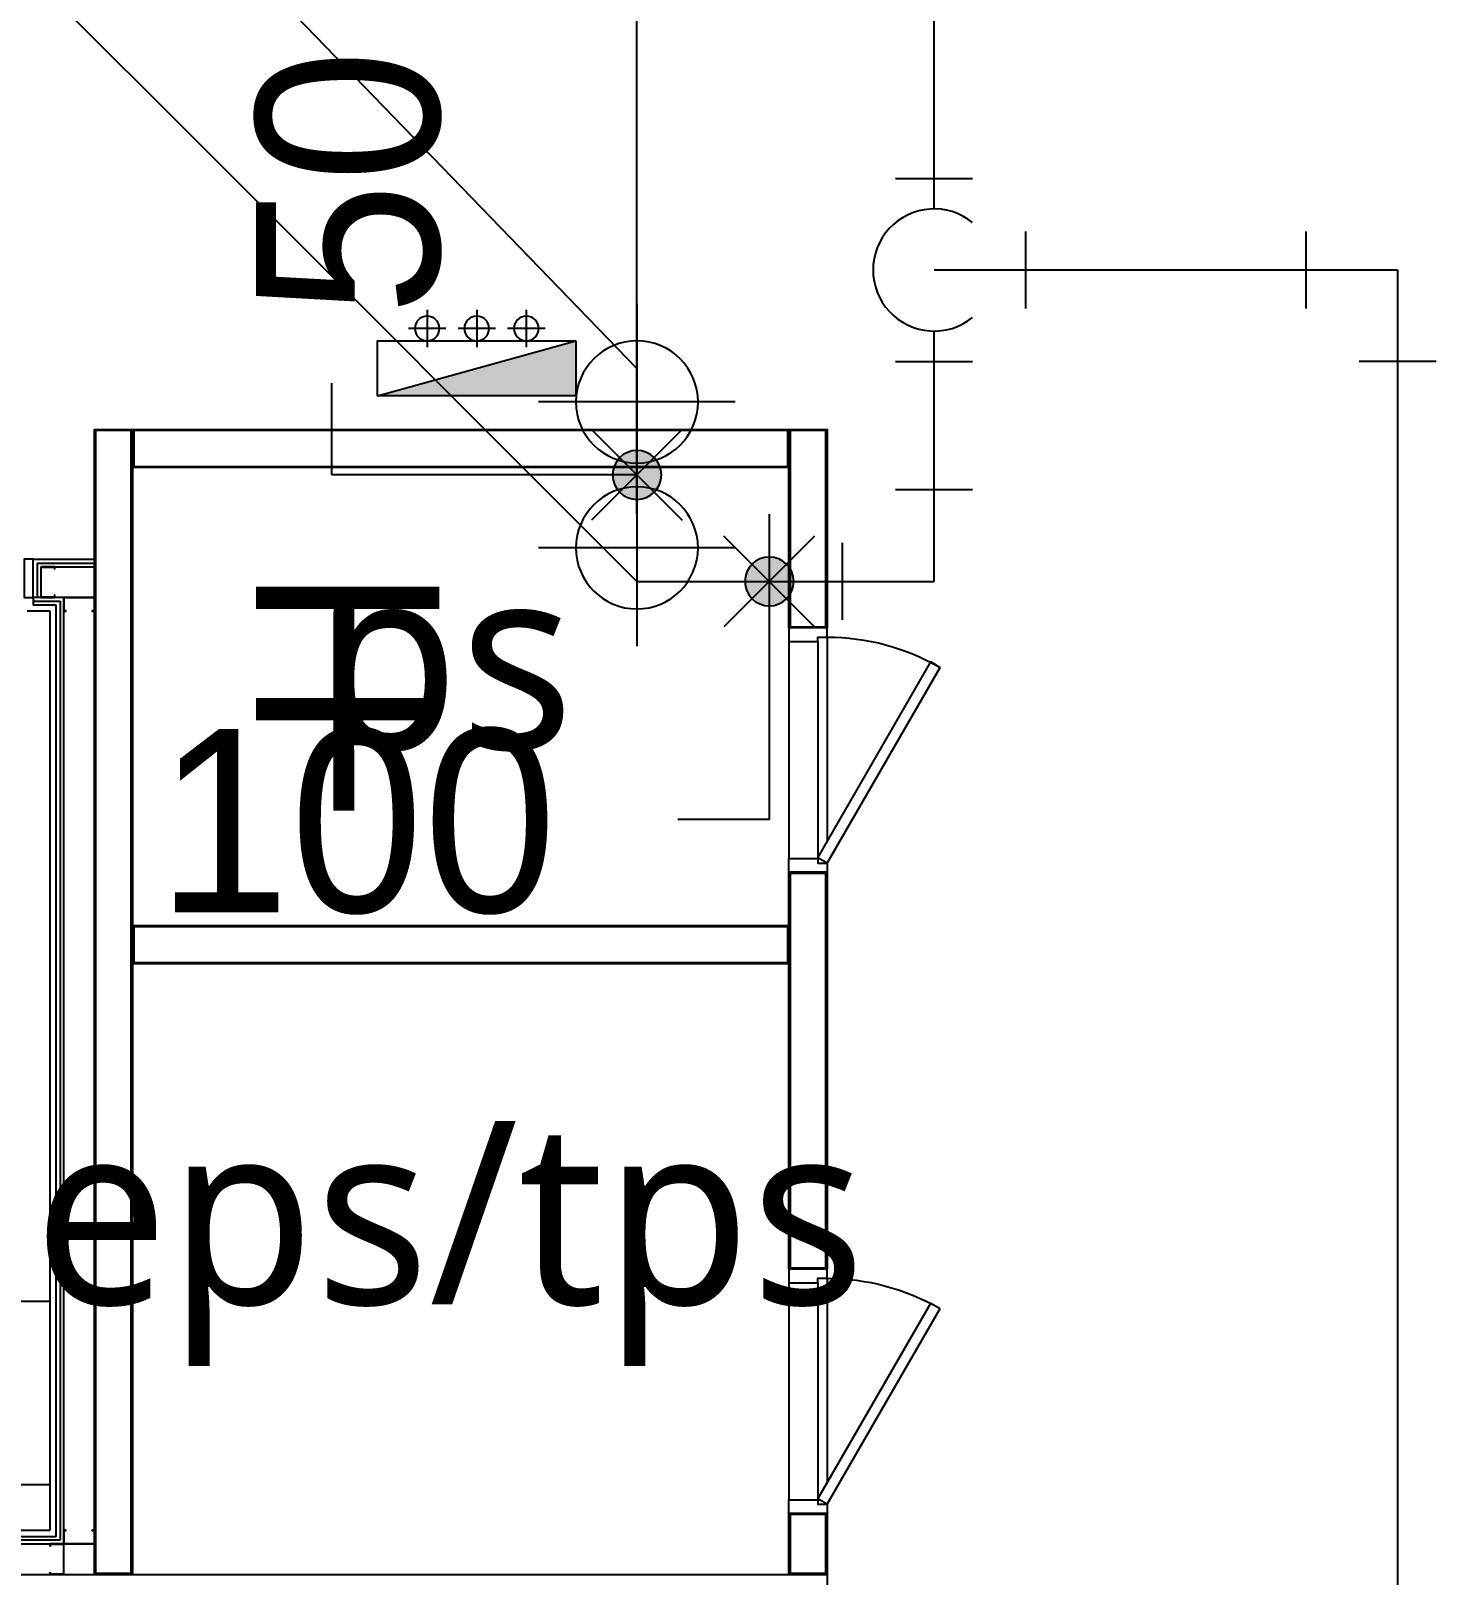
# Model space of a CAD drawing. Header units: millimetres. Extents: x 0 to 168200, y 0 to 118800.
# Drawn here: x 97417 to 102072, y 56348 to 61405 of the extents above; entities that cross this region are included whole.
import ezdxf
from ezdxf.enums import TextEntityAlignment as Align

# ---------------------------------------------------------------- set-up
doc = ezdxf.new("R2010")
doc.units = ezdxf.units.MM
doc.header["$LTSCALE"] = 200
for name, pattern in [('CEN-GAUN', [32.2, 30, -1, 0.2, -1]), ('CENTER', [50.8, 31.75, -6.35, 6.35, -6.35]), ('HID', [2.3, 1.5, -0.8])]:
    doc.linetypes.add(name, pattern=pattern)
doc.layers.get('DEFPOINTS').update_dxf_attribs({"color": 137})
for name, color, linetype in [('AX', 2, 'Continuous'), ('BACK', 8, 'Continuous'), ('CEN', 1, 'CEN-GAUN'), ('H', 2, 'Continuous'), ('PIPE', 3, 'Continuous'), ('R', 1, 'Continuous'), ('TEXT', 2, 'Continuous')]:
    doc.layers.add(name, color=color, linetype=linetype)
doc.styles.add('돋움', font='')
doc.styles.add('스타일1', font='')
doc.styles.get('돋움').set_extended_font_data('Dotum')
doc.styles.get('스타일1').set_extended_font_data('Malgun Gothic')
doc.dimstyles.new('M-200', dxfattribs={"dimscale": 200, "dimtxt": 3, "dimasz": 1, "dimexe": 1, "dimexo": 1, "dimgap": 1, "dimtad": 1, "dimdec": 0, "dimdsep": 46, "dimlunit": 6, "dimtxsty": '돋움', "dimblk": 'DOT', "dimcen": 1, "dimclrd": 256, "dimclre": 256, "dimclrt": 256, "dimazin": 0, "dimtfac": 1, "dimtdec": 0, "dimtix": 1, "dimtmove": 2, "dimatfit": 3, "dimldrblk": 'DOT', "dimfxl": 1, "dimtolj": 1, "dimtzin": 1, "dimlwd": -1, "dimlwe": -1, "dimarcsym": 0})

# ---------------------------------------------------------------- blocks, each defined once
blk = doc.blocks.new('HH')
at = {"layer": 'H'}
blk.add_hatch(color=1, dxfattribs=at).paths.add_polyline_path([(-649.6, 0), (-649.6, -180), (0, -180)])
at = {"layer": 'H', "color": 1}
for p, q in [((-487.2, 101.9), (-487.2, -20.7)), ((-324.8, 101.9), (-324.8, -20.7)), ((-162.4, 101.9), (-162.4, -20.7)), ((0, -180), (-649.6, 0)), ((-548.6, 40.6), (-425.9, 40.6)), ((-386.1, 40.6), (-263.5, 40.6)), ((-223.7, 40.6), (-101.1, 40.6))]:
    blk.add_line(p, q, dxfattribs=at)
at = {"layer": 'H'}
blk.add_lwpolyline([(-649.6, 0), (-649.6, -180), (0, -180), (0, 0)], close=True, dxfattribs=at)
at = {"layer": 'H', "color": 1}
for centre in [(-487.2, 40.6), (-324.8, 40.6), (-162.4, 40.6)]:
    blk.add_circle(centre, 40.6, dxfattribs=at)
blk = doc.blocks.new('f-004')
at = {"layer": 'PIPE', "color": 1, "linetype": 'CENTER'}
for p, q in [((0, 1.61), (0, -1.61)), ((-1.61, 0), (1.61, 0))]:
    blk.add_line(p, q, dxfattribs=at)
at = {"layer": 'PIPE', "color": 2}
blk.add_circle((0, 0), 1, dxfattribs=at)
blk = doc.blocks.new('a-019')
at = {"layer": 'TEXT'}
h = blk.add_hatch(color=1, dxfattribs=at)
edge = h.paths.add_edge_path()
edge.add_arc((0, 0), 0.4, 0, 360)
at = {"layer": 'TEXT', "color": 1}
for p, q in [((-0.742, 0.742), (0.742, -0.742)), ((0.742, 0.742), (-0.742, -0.742))]:
    blk.add_line(p, q, dxfattribs=at)
blk.add_circle((0, 0), 0.4, dxfattribs=at)
blk = doc.blocks.new('a-018')
at = {"layer": 'AX'}
for p, q in [((0.63, 1.5), (-0.63, 1.5)), ((-1.5, -0.63), (-1.5, 0.63)), ((1.5, -0.63), (1.5, 0.63))]:
    blk.add_line(p, q, dxfattribs=at)
blk.add_arc((0, 0), 1, 140.9499, 39.0501, dxfattribs=at)
blk = doc.blocks.new('_DOT')
at = {"color": 0, "linetype": 'ByBlock'}
blk.add_line((-0.5, 0), (-1, 0), dxfattribs=at)
at = {"color": 0, "linetype": 'ByBlock', "const_width": 0.5}
blk.add_lwpolyline([(-0.25, 0, 1), (0.25, 0, 1)], format="xyb", close=True, dxfattribs=at)
blk = doc.blocks.new('*D840')
at = {"layer": 'CEN', "ltscale": 3}
for p, q in [((79258.4, 81120.5), (81879.9, 78410.9)), ((99402.3, 60300), (82019, 78267.2))]:
    blk.add_line(p, q, dxfattribs=at)
at = {"layer": 'DEFPOINTS', "color": 0}
for p in [(82019, 78267.2), (99402.3, 60300)]:
    blk.add_point(p, dxfattribs=at)
at = {"layer": 'CEN', "linetype": 'ByBlock', "xscale": 200, "yscale": 200, "zscale": 200, "rotation": 314.053847875248}
blk.add_blockref('_DOT', (82019, 78267.2), dxfattribs=at)
at = {"layer": 'CEN', "insert": (80900.8, 80225.7), "char_height": 600, "attachment_point": 5, "rotation": 314.0538, "style": '돋움'}
blk.add_mtext('\\A1;R25,000', dxfattribs=at)
blk = doc.blocks.new('D-800A')
at = {"layer": 'BACK'}
for p, q in [((30, 200), (670.9, 570)), ((755, 170), (45, 170)), ((770, 200), (100, 200)), ((755, 75), (45, 75))]:
    blk.add_line(p, q, dxfattribs=at)
for points in [[(30, 200), (47.5, 169.7), (688.4, 539.7), (670.9, 570)], [(0, 75), (45, 75), (45, 75), (45, 75), (45, 170), (30, 170), (30, 200), (0, 200), (0, 75)], [(800, 75), (755, 75), (755, 75), (755, 75), (755, 170), (770, 170), (770, 200), (800, 200), (800, 75)]]:
    blk.add_lwpolyline(points, dxfattribs=at)
blk.add_arc((30, 200), 740, 0, 30, dxfattribs=at)
blk = doc.blocks.new('2f 화장실 240426')
at = {"layer": 'BACK'}
for p, q in [((-2225, -2200), (-2025, -2200)), ((-2212.5, -2212.5), (-2025, -2212.5)), ((-2212.5, -2212.5), (-2212.5, -2325)), ((-2200, -2225), (-2025, -2225)), ((-2200, -2225), (-2200, -2325)), ((-2155, -2225), (-2200, -2225)), ((-2200, -2225), (-2200, -2325)), ((-2155, -2233), (-2155, -2225)), ((-2199.2, -2324.2), (-2199.2, -2225.8)), ((-2199.2, -2225.8), (-2155.8, -2225.8)), ((-2155.8, -2225.8), (-2155.8, -2233)), ((-2155.8, -2233), (-2155, -2233)), ((-2225, -2325), (-2225, -2350)), ((-2125, -2325), (-2225, -2325)), ((-2200, -2325), (-2155, -2325)), ((-2155.8, -2324.2), (-2199.2, -2324.2)), ((-2155, -2317), (-2155.8, -2317)), ((-2155.8, -2317), (-2155.8, -2324.2)), ((-2155, -2325), (-2155, -2317)), ((-2025, -2325), (-2125, -2325)), ((-2125, -2325), (-2125, -2370)), ((-2125, -5425), (-2125, -2325)), ((-2124.2, -2369.2), (-2124.2, -2325.8)), ((-2124.2, -2325.8), (-2025.8, -2325.8)), ((-2025.8, -2325.8), (-2025.8, -2369.2)), ((-2025, -2370), (-2025, -2325)), ((-2170, -2370), (-2245, -2370)), ((-2225, -2337.5), (-2137.5, -2337.5)), ((-2150, -2350), (-2225, -2350)), ((-2170, -5380), (-2170, -2370)), ((-2150, -5400), (-2150, -2350)), ((-2137.5, -2337.5), (-2137.5, -5412.5)), ((-2125, -2370), (-2117, -2370)), ((-2117, -2369.2), (-2124.2, -2369.2)), ((-2117, -2370), (-2117, -2369.2)), ((-2033, -2369.2), (-2033, -2370)), ((-2025.8, -2369.2), (-2033, -2369.2)), ((-2033, -2370), (-2025, -2370)), ((-3555, -4630), (-2170, -4630)), ((-3555, -5230), (-2170, -5230)), ((-6275, -5400), (-2150, -5400)), ((-6255, -5380), (-2170, -5380)), ((-2117, -5380), (-2125, -5380)), ((-2125, -5380), (-2125, -5425)), ((-2124.2, -5424.2), (-2124.2, -5380.8)), ((-2124.2, -5380.8), (-2117, -5380.8)), ((-2117, -5380.8), (-2117, -5380)), ((-2025, -5380), (-2033, -5380)), ((-2033, -5380), (-2033, -5380.8)), ((-2033, -5380.8), (-2025.8, -5380.8)), ((-2025.8, -5380.8), (-2025.8, -5424.2)), ((-2025, -5425), (-2025, -5380)), ((-6300, -5425), (-2125, -5425)), ((-2137.5, -5412.5), (-6287.5, -5412.5)), ((-2125, -5425), (-2170, -5425)), ((-2170, -5425), (-2170, -5433)), ((-2170, -5433), (-2169.2, -5433)), ((-2169.2, -5433), (-2169.2, -5425.8)), ((-2169.2, -5425.8), (-2125.8, -5425.8)), ((-2125.8, -5425.8), (-2125.8, -5524.2)), ((-2125, -5425), (-2025, -5425)), ((-2125, -5525), (-2125, -5425)), ((-2025.8, -5424.2), (-2124.2, -5424.2)), ((-2169.2, -5517), (-2170, -5517)), ((-2170, -5517), (-2170, -5525)), ((-2170, -5525), (-2125, -5525)), ((-2169.2, -5524.2), (-2169.2, -5517)), ((-2125.8, -5524.2), (-2169.2, -5524.2))]:
    blk.add_line(p, q, dxfattribs=at)
blk.add_lwpolyline([(-2225, -2200), (-2255, -2200), (-2255, -2325), (-2225, -2325)], close=True, dxfattribs=at)

msp = doc.modelspace()

# ---------------------------------------------------------------- linework, layer by layer
at = {"layer": 'AX'}
for p, q in [((101593.6, 60748.2), (101593.6, 60496.2)), ((102019.6, 60322.2), (101767.6, 60322.2)), ((98402.3, 59951.1), (98402.3, 60251.1)), ((99402.3, 59951.1), (98402.3, 59951.1)), ((100501.5, 59902.2), (100249.5, 59902.2)), ((99835.7, 59822.2), (99835.7, 58822.2)), ((100075.5, 59476.2), (100075.5, 59728.2)), ((99835.7, 58822.2), (99535.7, 58822.2))]:
    msp.add_line(p, q, dxfattribs=at)
at = {"layer": 'BACK'}
for points in [[(97750, 56350), (97625, 56350), (97625, 60100), (97750, 60100), (97750, 56350)], [(97687.5, 56350), (97687.5, 56354), (97746, 56354), (97746, 60096), (97629, 60096), (97629, 56354), (97687.5, 56354), (97687.5, 56350)], [(97750, 59975), (97750, 60100), (99900, 60100), (99900, 59975), (97750, 59975)], [(97750, 60037.5), (97754, 60037.5), (97754, 59979), (99896, 59979), (99896, 60096), (97754, 60096), (97754, 60037.5), (97750, 60037.5)], [(100025, 59450), (99900, 59450), (99900, 60100), (100025, 60100), (100025, 59450)], [(99962.5, 59450), (99962.5, 59454), (100021, 59454), (100021, 60096), (99904, 60096), (99904, 59454), (99962.5, 59454), (99962.5, 59450)], [(100025, 57350), (99900, 57350), (99900, 58650), (100025, 58650), (100025, 57350)], [(99962.5, 57350), (99962.5, 57354), (100021, 57354), (100021, 58646), (99904, 58646), (99904, 57354), (99962.5, 57354), (99962.5, 57350)], [(97750, 58350), (97750, 58475), (99900, 58475), (99900, 58350), (97750, 58350)], [(97750, 58412.5), (97754, 58412.5), (97754, 58354), (99896, 58354), (99896, 58471), (97754, 58471), (97754, 58412.5), (97750, 58412.5)], [(100025, 56350), (99900, 56350), (99900, 56550), (100025, 56550), (100025, 56350)], [(99962.5, 56350), (99962.5, 56354), (100021, 56354), (100021, 56546), (99904, 56546), (99904, 56354), (99962.5, 56354), (99962.5, 56350)], [(100025, 56350), (100025, 56225), (91225, 56225), (91225, 56350), (100025, 56350)]]:
    msp.add_lwpolyline(points, dxfattribs=at)
at = {"layer": 'CEN', "linetype": 'HID', "ltscale": 3}
for centre in [(99402.3, 60300), (108783.2, 39182.9)]:
    msp.add_circle(centre, 25000, dxfattribs=at)
at = {"layer": 'PIPE'}
for p, q in [((100375.5, 60822.2), (100375.5, 70572.6)), ((97157.4, 61847.2), (97974.5, 61030.1)), ((100375.5, 60622.2), (101893.6, 60622.2)), ((101893.6, 60622.2), (101893.6, 43403)), ((100375.5, 59602.2), (100375.5, 60422.2)), ((99402.3, 60300), (99402.3, 59822.2)), ((99402.3, 59602.2), (100375.5, 59602.2))]:
    msp.add_line(p, q, dxfattribs=at)
at = {"layer": 'R'}
for p, q in [((99402.3, 59822.2), (99402.3, 94417.7)), ((97974.5, 61030.1), (99402.3, 59602.2))]:
    msp.add_line(p, q, dxfattribs=at)

# ---------------------------------------------------------------- block references
at = {"layer": 'AX', "xscale": 200, "yscale": 200, "zscale": 200, "rotation": 270}
msp.add_blockref('a-018', (100375.5, 60622.2), dxfattribs=at)
at = {"layer": 'BACK'}
msp.add_blockref('2f 화장실 240426', (99650, 61875), dxfattribs=at)
at = {"layer": 'BACK', "xscale": -1, "rotation": 269.9999999930047}
for p in [(99825, 58650), (99825, 56550)]:
    msp.add_blockref('D-800A', p, dxfattribs=at)
at = {"layer": 'H', "linetype": 'Continuous', "xscale": -1}
msp.add_blockref('HH', (98552.7, 60390), dxfattribs=at)
at = {"layer": 'PIPE', "xscale": -200, "yscale": 200, "zscale": 200}
for p in [(99402.3, 60190), (99402.3, 59712.2)]:
    msp.add_blockref('f-004', p, dxfattribs=at)
at = {"layer": 'TEXT', "xscale": -200, "yscale": 200, "zscale": 200}
msp.add_blockref('a-019', (99402.3, 59951.1), dxfattribs=at)
at = {"layer": 'TEXT', "xscale": -200, "yscale": 200, "zscale": 200, "rotation": 270}
msp.add_blockref('a-019', (99835.7, 59602.2), dxfattribs=at)

# ---------------------------------------------------------------- texts
at = {"layer": 'BACK', "style": '스타일1'}
for s, p in [('ps', (98768.6, 59353.3)), ('eps/tps', (98788, 57534.8))]:
    msp.add_text(s, height=600, dxfattribs=at).set_placement(p, align=Align.MIDDLE_CENTER)
at = {"layer": 'TEXT', "style": '돋움'}
msp.add_text('50', height=600, rotation=90, dxfattribs=at).set_placement((98754.6, 60472.1))
msp.add_text('H', height=600, rotation=90, dxfattribs=at).set_placement((98754.6, 59649.5), align=Align.RIGHT)
msp.add_text('100', height=600, dxfattribs=at).set_placement((97829.8, 58518.9))

# ---------------------------------------------------------------- dimensions: what is measured, and where the dimension line sits
at = {"layer": 'CEN', "linetype": 'HID', "ltscale": 3}
dim = msp.add_radius_dim(center=(99402.3, 60300), mpoint=(82019, 78267.2), dimstyle='M-200', dxfattribs=at)
dim.commit()
dim.dimension.update_dxf_attribs({"geometry": '*D840', "text_midpoint": (80900.8, 80225.7)})

doc.saveas('drawing.dxf')
